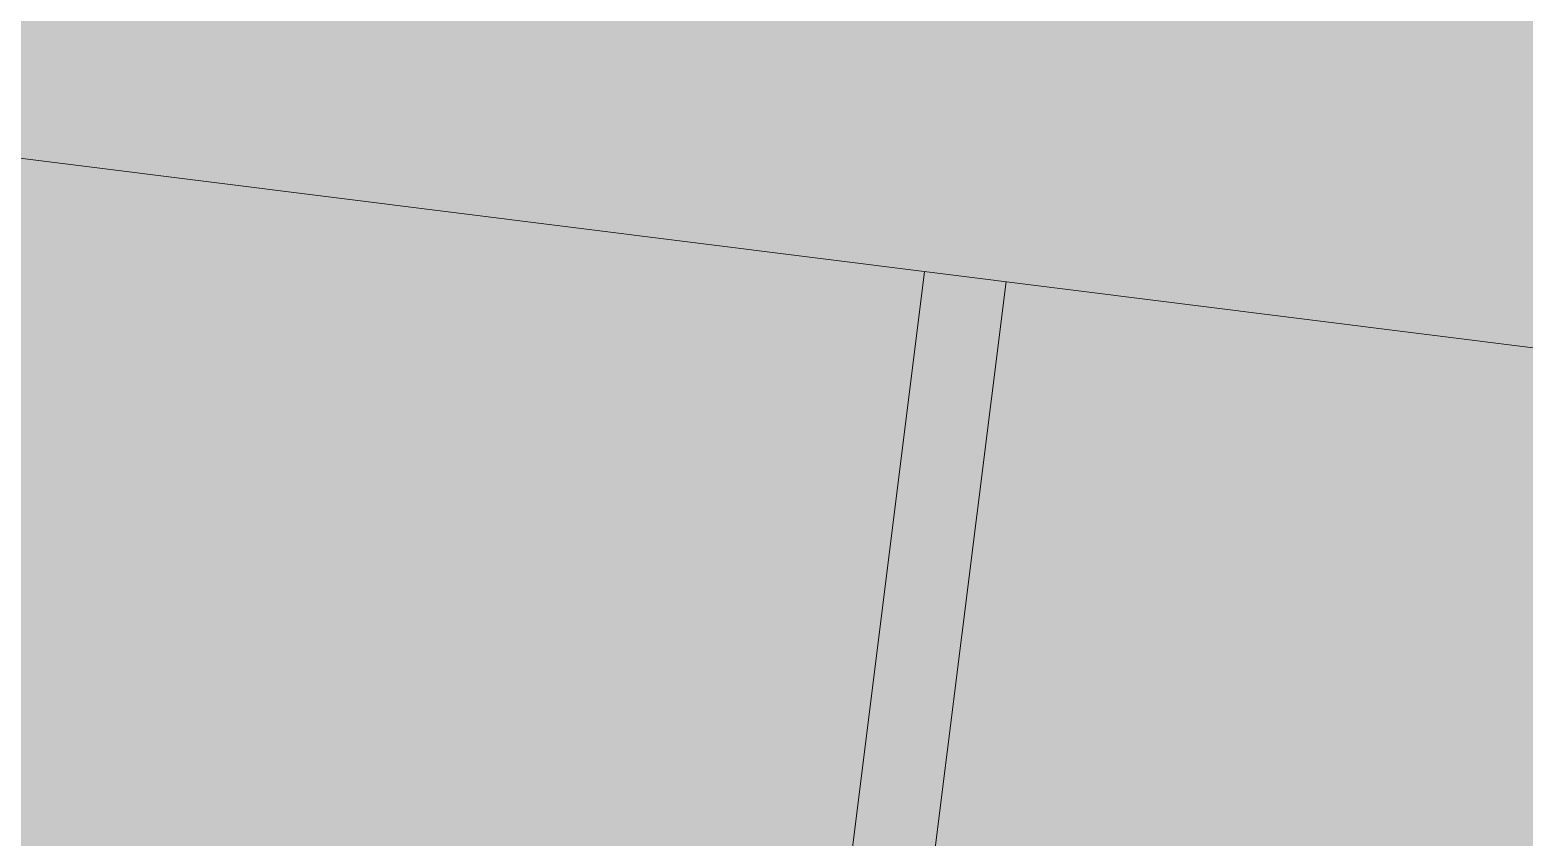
# Model space of a CAD drawing. Header units: metres. Extents: x -4 to 509425, y 7549 to 4732445.
# Drawn here: x 475992.9749 to 475993.4372, y 4719722.7966 to 4719723.0464 of the extents above; entities that cross this region are included whole.
import ezdxf

# ---------------------------------------------------------------- set-up
doc = ezdxf.new("R2010")
doc.units = ezdxf.units.M
doc.header["$LTSCALE"] = 0.01
doc.header["$MEASUREMENT"] = 0
doc.layers.get('0').update_dxf_attribs({"lineweight": 0})
doc.layers.add('_SUBESTACIÓN', color=1, linetype='Continuous')
doc.layers.add('SUBESTACION LA VID', color=253, linetype='Continuous')

# ---------------------------------------------------------------- blocks, each defined once
blk = doc.blocks.new('A$Cfff6051d')
at = {"layer": 'SUBESTACION LA VID', "lineweight": 15}
for p, q in [((475993.25176, 4719722.97166), (475993.09063, 4719721.68641)), ((475993.27696, 4719722.9685), (475993.11583, 4719721.68325))]:
    blk.add_line(p, q, dxfattribs=at)
blk.add_lwpolyline([(475994.00779, 4719722.87688), (475991.03408, 4719723.24969), (475990.73077, 4719720.8304), (475993.70449, 4719720.45758), (475994.00779, 4719722.87688)], dxfattribs=at)

msp = doc.modelspace()

# ---------------------------------------------------------------- hatches: boundary and pattern name
at = {"layer": '_SUBESTACIÓN', "transparency": 33554559}
h = msp.add_hatch(color=1, dxfattribs=at)
h.dxf.hatch_style = 1
h.paths.add_polyline_path([(475968.63988, 4719805.82503), (476089.93862, 4719790.61504), (476078.16862, 4719696.74002), (475956.86864, 4719711.95017)])

# ---------------------------------------------------------------- block references
at = {"linetype": 'Continuous'}
msp.add_blockref('A$Cfff6051d', (0, 0), dxfattribs=at)

doc.saveas('drawing.dxf')
